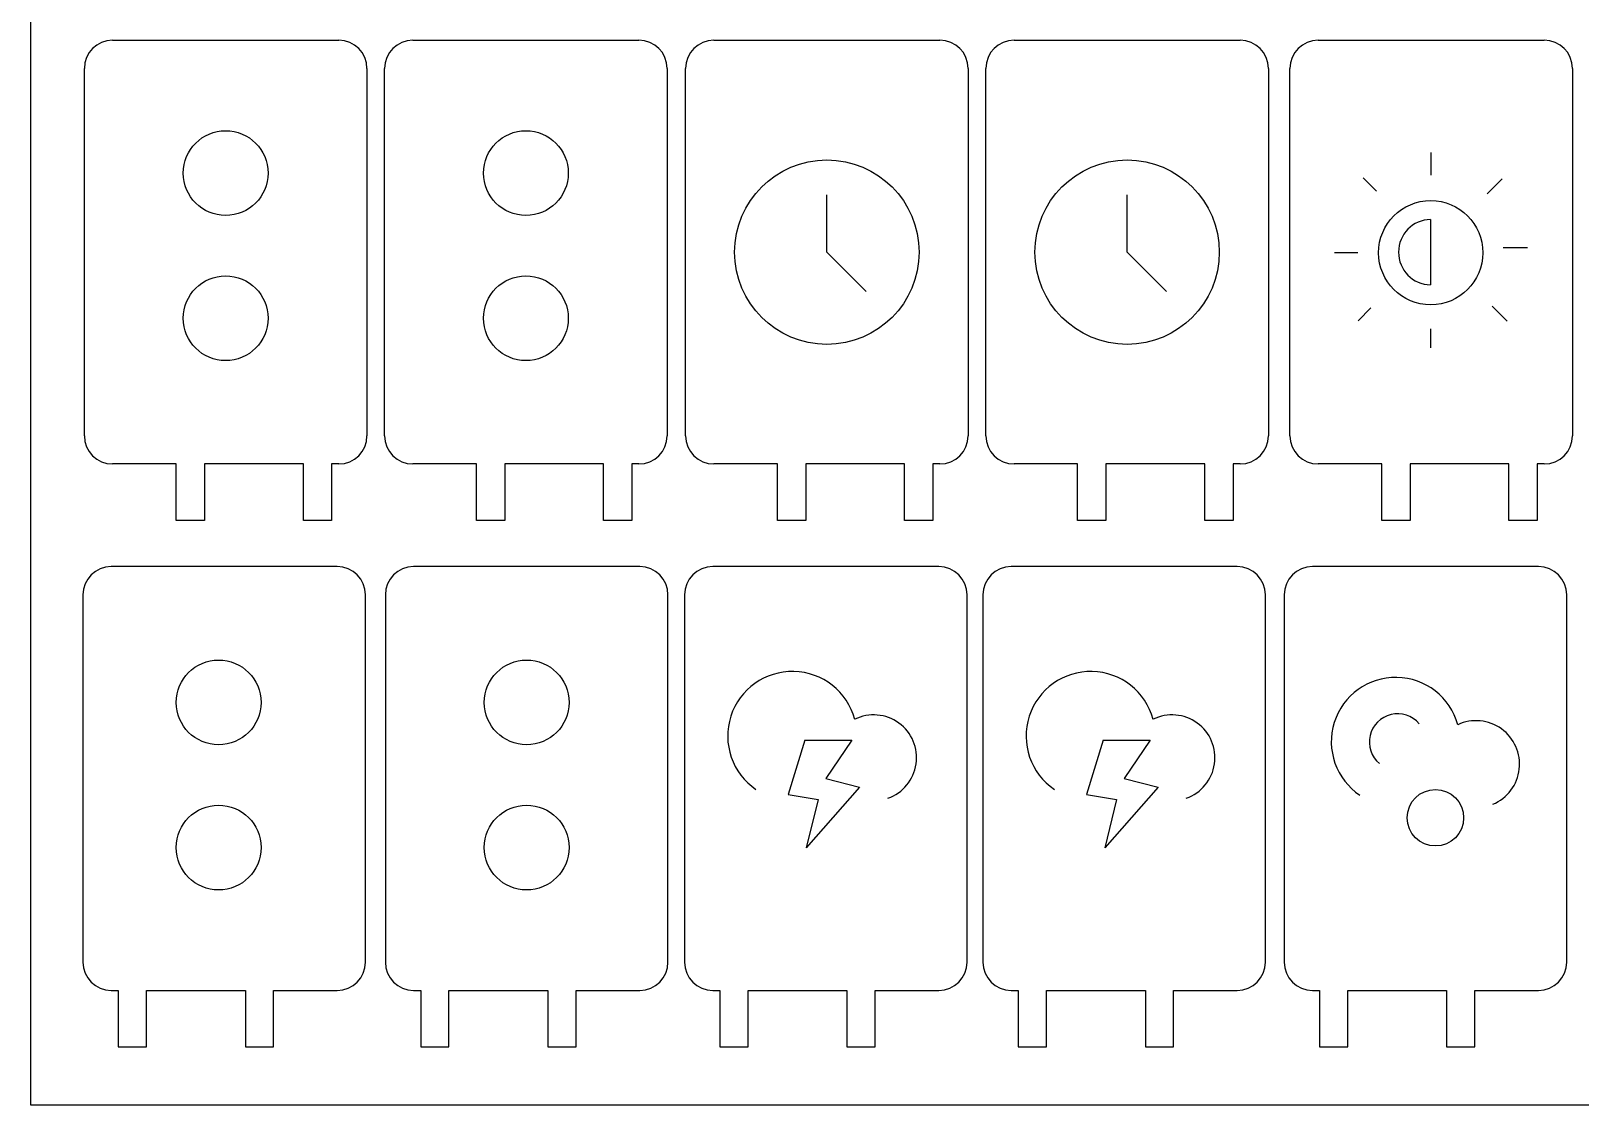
# Model space of a CAD drawing. Header units: millimetres. Extents: x 2133 to 4632, y 1065 to 2652.
# Drawn here: x 3248.1 to 3467.3, y 1234.9 to 1386.9 of the extents above; entities that cross this region are included whole.
import ezdxf

# ---------------------------------------------------------------- set-up
doc = ezdxf.new("R2010")
doc.units = ezdxf.units.MM
doc.layers.add('细实线', color=7, linetype='Continuous', lineweight=25)

msp = doc.modelspace()

# ---------------------------------------------------------------- linework, layer by layer
at = {"layer": '细实线'}
for p, q in [((3259.641, 1385.63), (3291.641, 1385.63)), ((3302.134, 1385.63), (3334.134, 1385.63)), ((3344.733, 1385.63), (3376.733, 1385.63)), ((3387.226, 1385.63), (3419.226, 1385.63)), ((3430.27, 1385.63), (3462.27, 1385.63)), ((3255.641, 1329.63), (3255.641, 1381.63)), ((3295.641, 1381.63), (3295.641, 1329.63)), ((3298.134, 1329.63), (3298.134, 1381.63)), ((3338.134, 1381.63), (3338.134, 1329.63)), ((3340.733, 1329.63), (3340.733, 1381.63)), ((3380.733, 1381.63), (3380.733, 1329.63)), ((3383.226, 1329.63), (3383.226, 1381.63)), ((3423.226, 1381.63), (3423.226, 1329.63)), ((3426.27, 1329.63), (3426.27, 1381.63)), ((3466.27, 1381.63), (3466.27, 1329.63)), ((3446.223, 1369.752), (3446.223, 1366.519)), ((3436.639, 1366.148), (3438.526, 1364.262)), ((3456.294, 1366.005), (3454.188, 1363.898)), ((3360.733, 1355.617), (3360.733, 1363.736)), ((3403.226, 1355.617), (3403.226, 1363.736)), ((3446.178, 1360.244), (3446.17, 1350.99)), ((3360.733, 1355.617), (3366.309, 1350.041)), ((3403.226, 1355.617), (3408.802, 1350.041)), ((3432.596, 1355.592), (3435.88, 1355.592)), ((3456.441, 1356.281), (3459.872, 1356.281)), ((3435.906, 1345.91), (3437.744, 1347.747)), ((3454.896, 1347.967), (3457.003, 1345.86)), ((3446.149, 1344.783), (3446.149, 1342.089)), ((3268.641, 1325.63), (3259.641, 1325.63)), ((3268.641, 1317.63), (3268.641, 1325.63)), ((3286.641, 1325.63), (3272.641, 1325.63)), ((3272.641, 1325.63), (3272.641, 1317.63)), ((3286.641, 1317.63), (3286.641, 1325.63)), ((3291.641, 1325.63), (3290.641, 1325.63)), ((3290.641, 1325.63), (3290.641, 1317.63)), ((3311.134, 1325.63), (3302.134, 1325.63)), ((3311.134, 1317.63), (3311.134, 1325.63)), ((3329.134, 1325.63), (3315.134, 1325.63)), ((3315.134, 1325.63), (3315.134, 1317.63)), ((3329.134, 1317.63), (3329.134, 1325.63)), ((3334.134, 1325.63), (3333.134, 1325.63)), ((3333.134, 1325.63), (3333.134, 1317.63)), ((3353.733, 1325.63), (3344.733, 1325.63)), ((3353.733, 1317.63), (3353.733, 1325.63)), ((3371.733, 1325.63), (3357.733, 1325.63)), ((3357.733, 1325.63), (3357.733, 1317.63)), ((3371.733, 1317.63), (3371.733, 1325.63)), ((3376.733, 1325.63), (3375.733, 1325.63)), ((3375.733, 1325.63), (3375.733, 1317.63)), ((3396.226, 1325.63), (3387.226, 1325.63)), ((3396.226, 1317.63), (3396.226, 1325.63)), ((3414.226, 1325.63), (3400.226, 1325.63)), ((3400.226, 1325.63), (3400.226, 1317.63)), ((3414.226, 1317.63), (3414.226, 1325.63)), ((3419.226, 1325.63), (3418.226, 1325.63)), ((3418.226, 1325.63), (3418.226, 1317.63)), ((3439.27, 1325.63), (3430.27, 1325.63)), ((3439.27, 1317.63), (3439.27, 1325.63)), ((3457.27, 1325.63), (3443.27, 1325.63)), ((3443.27, 1325.63), (3443.27, 1317.63)), ((3457.27, 1317.63), (3457.27, 1325.63)), ((3462.27, 1325.63), (3461.27, 1325.63)), ((3461.27, 1325.63), (3461.27, 1317.63)), ((3272.641, 1317.63), (3268.641, 1317.63)), ((3290.641, 1317.63), (3286.641, 1317.63)), ((3315.134, 1317.63), (3311.134, 1317.63)), ((3333.134, 1317.63), (3329.134, 1317.63)), ((3357.733, 1317.63), (3353.733, 1317.63)), ((3375.733, 1317.63), (3371.733, 1317.63)), ((3400.226, 1317.63), (3396.226, 1317.63)), ((3418.226, 1317.63), (3414.226, 1317.63)), ((3443.27, 1317.63), (3439.27, 1317.63)), ((3461.27, 1317.63), (3457.27, 1317.63)), ((3291.433, 1311.102), (3259.433, 1311.102)), ((3334.242, 1311.102), (3302.242, 1311.102)), ((3376.577, 1311.102), (3344.577, 1311.102)), ((3418.808, 1311.102), (3386.808, 1311.102)), ((3461.448, 1311.102), (3429.448, 1311.102)), ((3255.433, 1307.102), (3255.433, 1255.102)), ((3295.433, 1255.102), (3295.433, 1307.102)), ((3298.242, 1307.102), (3298.242, 1255.102)), ((3338.242, 1255.102), (3338.242, 1307.102)), ((3340.577, 1307.102), (3340.577, 1255.102)), ((3380.577, 1255.102), (3380.577, 1307.102)), ((3382.808, 1307.102), (3382.808, 1255.102)), ((3422.808, 1255.102), (3422.808, 1307.102)), ((3425.448, 1307.102), (3425.448, 1255.102)), ((3465.448, 1255.102), (3465.448, 1307.102)), ((3357.593, 1286.521), (3355.26, 1278.823)), ((3357.593, 1286.521), (3364.25, 1286.521)), ((3364.25, 1286.521), (3360.577, 1281.102)), ((3399.824, 1286.521), (3397.491, 1278.823)), ((3399.824, 1286.521), (3406.481, 1286.521)), ((3406.481, 1286.521), (3402.808, 1281.102)), ((3360.577, 1281.102), (3365.372, 1279.883)), ((3402.808, 1281.102), (3407.603, 1279.883)), ((3355.26, 1278.823), (3359.492, 1278.131)), ((3365.372, 1279.883), (3357.825, 1271.259)), ((3397.491, 1278.823), (3401.723, 1278.131)), ((3407.603, 1279.883), (3400.056, 1271.259)), ((3359.492, 1278.131), (3357.825, 1271.259)), ((3401.723, 1278.131), (3400.056, 1271.259)), ((3259.433, 1251.102), (3260.433, 1251.102)), ((3260.433, 1251.102), (3260.433, 1243.102)), ((3264.433, 1243.102), (3264.433, 1251.102)), ((3264.433, 1251.102), (3278.433, 1251.102)), ((3278.433, 1251.102), (3278.433, 1243.102)), ((3282.433, 1243.102), (3282.433, 1251.102)), ((3282.433, 1251.102), (3291.433, 1251.102)), ((3302.242, 1251.102), (3303.242, 1251.102)), ((3303.242, 1251.102), (3303.242, 1243.102)), ((3307.242, 1243.102), (3307.242, 1251.102)), ((3307.242, 1251.102), (3321.242, 1251.102)), ((3321.242, 1251.102), (3321.242, 1243.102)), ((3325.242, 1243.102), (3325.242, 1251.102)), ((3325.242, 1251.102), (3334.242, 1251.102)), ((3344.577, 1251.102), (3345.577, 1251.102)), ((3345.577, 1251.102), (3345.577, 1243.102)), ((3349.577, 1243.102), (3349.577, 1251.102)), ((3349.577, 1251.102), (3363.577, 1251.102)), ((3363.577, 1251.102), (3363.577, 1243.102)), ((3367.577, 1243.102), (3367.577, 1251.102)), ((3367.577, 1251.102), (3376.577, 1251.102)), ((3386.808, 1251.102), (3387.808, 1251.102)), ((3387.808, 1251.102), (3387.808, 1243.102)), ((3391.808, 1243.102), (3391.808, 1251.102)), ((3391.808, 1251.102), (3405.808, 1251.102)), ((3405.808, 1251.102), (3405.808, 1243.102)), ((3409.808, 1243.102), (3409.808, 1251.102)), ((3409.808, 1251.102), (3418.808, 1251.102)), ((3429.448, 1251.102), (3430.448, 1251.102)), ((3430.448, 1251.102), (3430.448, 1243.102)), ((3434.448, 1243.102), (3434.448, 1251.102)), ((3434.448, 1251.102), (3448.448, 1251.102)), ((3448.448, 1251.102), (3448.448, 1243.102)), ((3452.448, 1243.102), (3452.448, 1251.102)), ((3452.448, 1251.102), (3461.448, 1251.102)), ((3260.433, 1243.102), (3264.433, 1243.102)), ((3278.433, 1243.102), (3282.433, 1243.102)), ((3303.242, 1243.102), (3307.242, 1243.102)), ((3321.242, 1243.102), (3325.242, 1243.102)), ((3345.577, 1243.102), (3349.577, 1243.102)), ((3363.577, 1243.102), (3367.577, 1243.102)), ((3387.808, 1243.102), (3391.808, 1243.102)), ((3405.808, 1243.102), (3409.808, 1243.102)), ((3430.448, 1243.102), (3434.448, 1243.102)), ((3448.448, 1243.102), (3452.448, 1243.102))]:
    msp.add_line(p, q, dxfattribs=at)
msp.add_lwpolyline([(3248.088, 1534.863), (3648.088, 1534.863), (3648.088, 1234.863), (3248.088, 1234.863)], close=True, dxfattribs=at)
for centre, radius in [((3275.641, 1366.809), 6), ((3318.134, 1366.809), 6), ((3360.733, 1355.617), 13.051), ((3403.226, 1355.617), 13.051), ((3446.197, 1355.54), 7.378), ((3275.641, 1346.262), 6), ((3318.134, 1346.262), 6), ((3274.647, 1291.87), 6), ((3318.242, 1291.87), 6), ((3446.858, 1275.541), 3.998), ((3274.647, 1271.322), 6), ((3318.242, 1271.322), 6)]:
    msp.add_circle(centre, radius, dxfattribs=at)
for centre, radius, start, end in [((3259.641, 1381.63), 4, 90, 180), ((3291.641, 1381.63), 4, 0, 90), ((3302.134, 1381.63), 4, 90, 180), ((3334.134, 1381.63), 4, 0, 90), ((3344.733, 1381.63), 4, 90, 180), ((3376.733, 1381.63), 4, 0, 90), ((3387.226, 1381.63), 4, 90, 180), ((3419.226, 1381.63), 4, 0, 90), ((3430.27, 1381.63), 4, 90, 180), ((3462.27, 1381.63), 4, 0, 90), ((3446.27, 1355.617), 4.628, 91.1395, 268.76764), ((3259.641, 1329.63), 4, 180, 270), ((3291.641, 1329.63), 4, 270, 0), ((3302.134, 1329.63), 4, 180, 270), ((3334.134, 1329.63), 4, 270, 0), ((3344.733, 1329.63), 4, 180, 270), ((3376.733, 1329.63), 4, 270, 0), ((3387.226, 1329.63), 4, 180, 270), ((3419.226, 1329.63), 4, 270, 0), ((3430.27, 1329.63), 4, 180, 270), ((3462.27, 1329.63), 4, 270, 0), ((3259.433, 1307.102), 4, 90, 180), ((3291.433, 1307.102), 4, 0, 90), ((3302.242, 1307.102), 4, 90, 180), ((3334.242, 1307.102), 4, 0, 90), ((3344.577, 1307.102), 4, 90, 180), ((3376.577, 1307.102), 4, 0, 90), ((3386.808, 1307.102), 4, 90, 180), ((3418.808, 1307.102), 4, 0, 90), ((3429.448, 1307.102), 4, 90, 180), ((3461.448, 1307.102), 4, 0, 90), ((3355.839, 1287.109), 9.141, 14.98579, 235.79008), ((3398.07, 1287.109), 9.141, 14.98579, 235.79008), ((3441.233, 1286.306), 9.108, 15.2554, 236.30418), ((3367.365, 1284.038), 6.067, 289.33309, 116.37754), ((3409.596, 1284.038), 6.067, 289.33309, 116.37754), ((3441.507, 1286.261), 3.998, 40.23433, 229.87907), ((3452.619, 1283.121), 6.158, 292.85682, 114.96642), ((3355.839, 1287.109), 9.141, 315.12482, 315.16925), ((3367.365, 1284.038), 6.067, 213.77749, 213.86373), ((3398.07, 1287.109), 9.141, 315.12482, 315.16925), ((3409.596, 1284.038), 6.067, 213.77749, 213.86373), ((3259.433, 1255.102), 4, 180, 270), ((3291.433, 1255.102), 4, 270, 0), ((3302.242, 1255.102), 4, 180, 270), ((3334.242, 1255.102), 4, 270, 0), ((3344.577, 1255.102), 4, 180, 270), ((3376.577, 1255.102), 4, 270, 0), ((3386.808, 1255.102), 4, 180, 270), ((3418.808, 1255.102), 4, 270, 0), ((3429.448, 1255.102), 4, 180, 270), ((3461.448, 1255.102), 4, 270, 0)]:
    msp.add_arc(centre, radius, start, end, dxfattribs=at)

doc.saveas('drawing.dxf')
